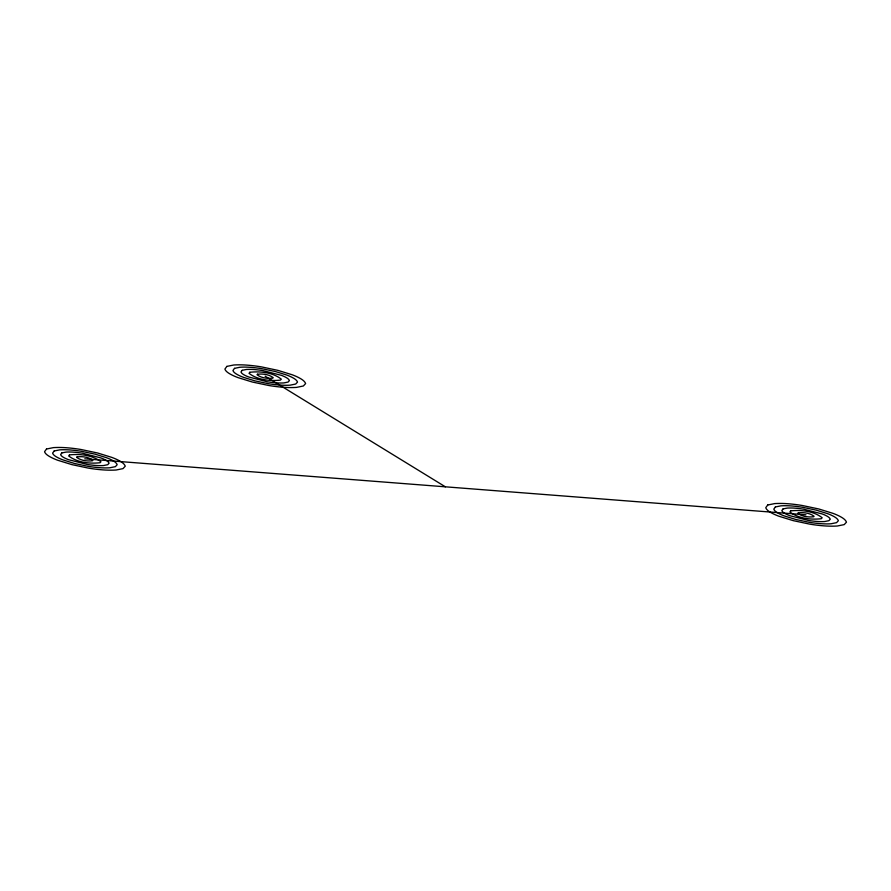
<?xml version="1.0" encoding="UTF-8"?>
<svg xmlns="http://www.w3.org/2000/svg" width="891" height="891" viewBox="0 0 891 891"><rect width="100%" height="100%" fill="white"/><g stroke="black" fill="none" stroke-linecap="round" stroke-linejoin="round"><path stroke-width="1.34" d="M84.768 458.82L805.976 514.809M265.117 376.191L445.366 486.809M46.521 449.019L44.55 451.692A32.332 9.935 4.9 0 0 48.704 456.014A50.631 15.559 4.9 0 0 57.703 460.246L72.015 464.656L88.421 468.12A50.631 15.559 4.9 0 0 102.788 469.88A32.332 9.935 4.9 0 0 116.075 470.025L123.014 468.621L125.241 466.205A34.326 10.547 4.9 0 0 120.831 461.616A50.631 15.559 4.9 0 0 111.832 457.395L97.52 452.973L81.114 449.521A50.631 15.559 4.9 0 0 66.747 447.761A32.332 9.935 4.9 0 0 53.46 447.616L46.521 449.019M54.173 450.98L52.591 453.118A25.861 7.952 4.9 0 0 55.921 456.582A40.507 12.452 4.9 0 0 63.116 459.956L74.566 463.487L87.686 466.26A40.507 12.452 4.9 0 0 99.191 467.664A25.861 7.952 4.9 0 0 109.816 467.786L115.362 466.661L117.144 464.734A27.465 8.442 4.9 0 0 113.614 461.059A40.507 12.452 4.9 0 0 106.419 457.673L94.969 454.143L81.849 451.381A40.507 12.452 4.9 0 0 70.344 449.966A25.861 7.952 4.9 0 0 59.719 449.855L54.173 450.98M61.824 452.94L60.633 454.544A19.402 5.959 4.9 0 0 63.127 457.139A30.383 9.333 4.9 0 0 68.529 459.678L86.962 464.4A30.383 9.333 4.9 0 0 95.582 465.458A19.402 5.959 4.9 0 0 103.556 465.548L107.711 464.701L109.058 463.253A20.593 6.326 4.9 0 0 106.408 460.502A30.383 9.333 4.9 0 0 101.006 457.963L82.585 453.241A30.383 9.333 4.9 0 0 73.953 452.183A19.402 5.959 4.9 0 0 65.979 452.093L61.824 452.94M69.476 454.9L68.685 455.969C77.161 462.529 89.601 463.921 100.07 462.741L100.961 461.772C92.519 455.078 79.967 453.731 69.476 454.9M77.116 456.86L76.726 457.395C80.958 460.669 87.184 461.371 92.419 460.781L92.864 460.302C88.643 456.949 82.373 456.27 77.116 456.86M226.882 366.39L224.9 369.074A32.332 9.935 4.9 0 0 229.065 373.396A50.631 15.559 4.9 0 0 238.053 377.628L252.365 382.039L268.77 385.491A50.631 15.559 4.9 0 0 283.149 387.262A32.332 9.935 4.9 0 0 296.425 387.407L303.363 385.992L305.602 383.587A34.326 10.547 4.9 0 0 301.18 378.998A50.631 15.559 4.9 0 0 292.181 374.766L277.869 370.355L261.475 366.892A50.631 15.559 4.9 0 0 247.097 365.132A32.332 9.935 4.9 0 0 233.81 364.987L226.882 366.39M234.522 368.351L232.941 370.5A25.861 7.952 4.9 0 0 236.271 373.953A40.507 12.452 4.9 0 0 243.466 377.339L254.915 380.869L268.035 383.631A40.507 12.452 4.9 0 0 279.54 385.046A25.861 7.952 4.9 0 0 290.165 385.157L295.712 384.032L297.505 382.105A27.465 8.442 4.9 0 0 293.974 378.43A40.507 12.452 4.9 0 0 286.768 375.055L275.319 371.525L262.199 368.751A40.507 12.452 4.9 0 0 250.705 367.348A25.861 7.952 4.9 0 0 240.08 367.226L234.522 368.351M242.174 370.311L240.993 371.926A19.402 5.959 4.9 0 0 243.488 374.521A30.383 9.333 4.9 0 0 248.879 377.049L267.311 381.771A30.383 9.333 4.9 0 0 275.932 382.829A19.402 5.959 4.9 0 0 283.906 382.918L288.071 382.072L289.408 380.635A20.593 6.326 4.9 0 0 286.757 377.873A30.383 9.333 4.9 0 0 281.356 375.334L262.934 370.611A30.383 9.333 4.9 0 0 254.303 369.553A19.402 5.959 4.9 0 0 246.339 369.475L242.174 370.311M249.825 372.271L249.035 373.351C257.51 379.9 269.951 381.303 280.42 380.112L281.311 379.154C272.869 372.46 260.328 371.113 249.825 372.271M257.477 374.231L257.076 374.766C261.319 378.051 267.534 378.753 272.769 378.152L273.214 377.673C268.993 374.331 262.722 373.652 257.477 374.231M767.73 505.008L765.759 507.681A32.332 9.935 4.9 0 0 769.913 512.002A50.631 15.559 4.9 0 0 778.912 516.234L793.224 520.645L809.618 524.108A50.631 15.559 4.9 0 0 823.997 525.868A32.332 9.935 4.9 0 0 837.284 526.013L844.222 524.61L846.45 522.193A34.326 10.547 4.9 0 0 842.04 517.604A50.631 15.559 4.9 0 0 833.04 513.372L818.729 508.961L802.323 505.509A50.631 15.559 4.9 0 0 787.945 503.738A32.332 9.935 4.9 0 0 774.669 503.593L767.73 505.008M775.382 506.968L773.8 509.106A25.861 7.952 4.9 0 0 777.13 512.57A40.507 12.452 4.9 0 0 784.325 515.945L795.774 519.475L808.894 522.249A40.507 12.452 4.9 0 0 820.399 523.652A25.861 7.952 4.9 0 0 831.025 523.774L836.571 522.649L838.353 520.723A27.465 8.442 4.9 0 0 834.822 517.047A40.507 12.452 4.9 0 0 827.628 513.662L816.178 510.131L803.058 507.369A40.507 12.452 4.9 0 0 791.553 505.954A25.861 7.952 4.9 0 0 780.928 505.843L775.382 506.968M783.033 508.928L781.841 510.532A19.402 5.959 4.9 0 0 784.336 513.127A30.383 9.333 4.9 0 0 789.738 515.666L808.159 520.389A30.383 9.333 4.9 0 0 816.791 521.447A19.402 5.959 4.9 0 0 824.754 521.525L828.92 520.689L830.256 519.241A20.593 6.326 4.9 0 0 827.605 516.479A30.383 9.333 4.9 0 0 822.215 513.951L803.782 509.229A30.383 9.333 4.9 0 0 795.162 508.171A19.402 5.959 4.9 0 0 787.187 508.082L783.033 508.928M790.673 510.888L789.883 511.957C798.358 518.517 810.81 519.91 821.268 518.729L822.17 517.76C813.728 511.066 801.176 509.719 790.673 510.888M798.325 512.848L797.935 513.383C802.167 516.657 808.393 517.359 813.628 516.769L814.073 516.279C809.852 512.938 803.571 512.258 798.325 512.848"/></g></svg>
